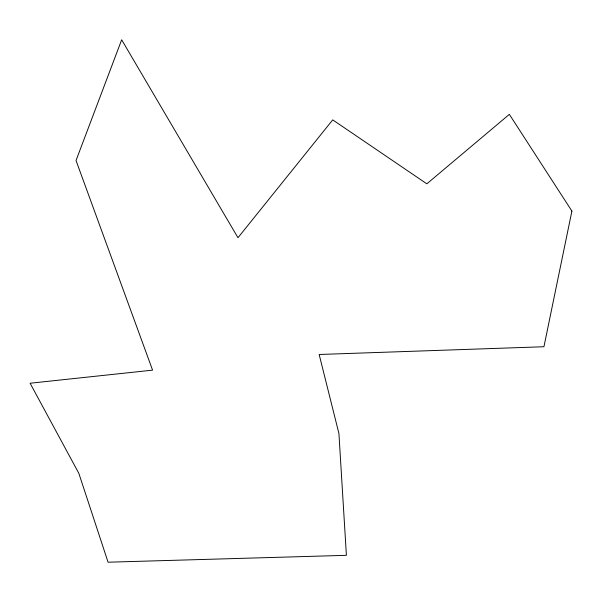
<?xml version="1.0" encoding="UTF-8"?>
<svg xmlns="http://www.w3.org/2000/svg" width="602" height="602" viewBox="0 0 602 602"><rect width="100%" height="100%" fill="white"/><g stroke="black" fill="none" stroke-linecap="round" stroke-linejoin="round"><path stroke-width="0.9" d="M571.9 211.076L543.937 346.737L319.158 354.488L338.926 433.515L346.398 555.322L108.067 562.208L78.847 473.368L30.1 383.233L152.577 370.147L76.033 160.523L121.664 39.792L237.978 237.722L332.725 119.873L426.841 183.828L509.345 114.357L571.9 211.076"/></g></svg>
